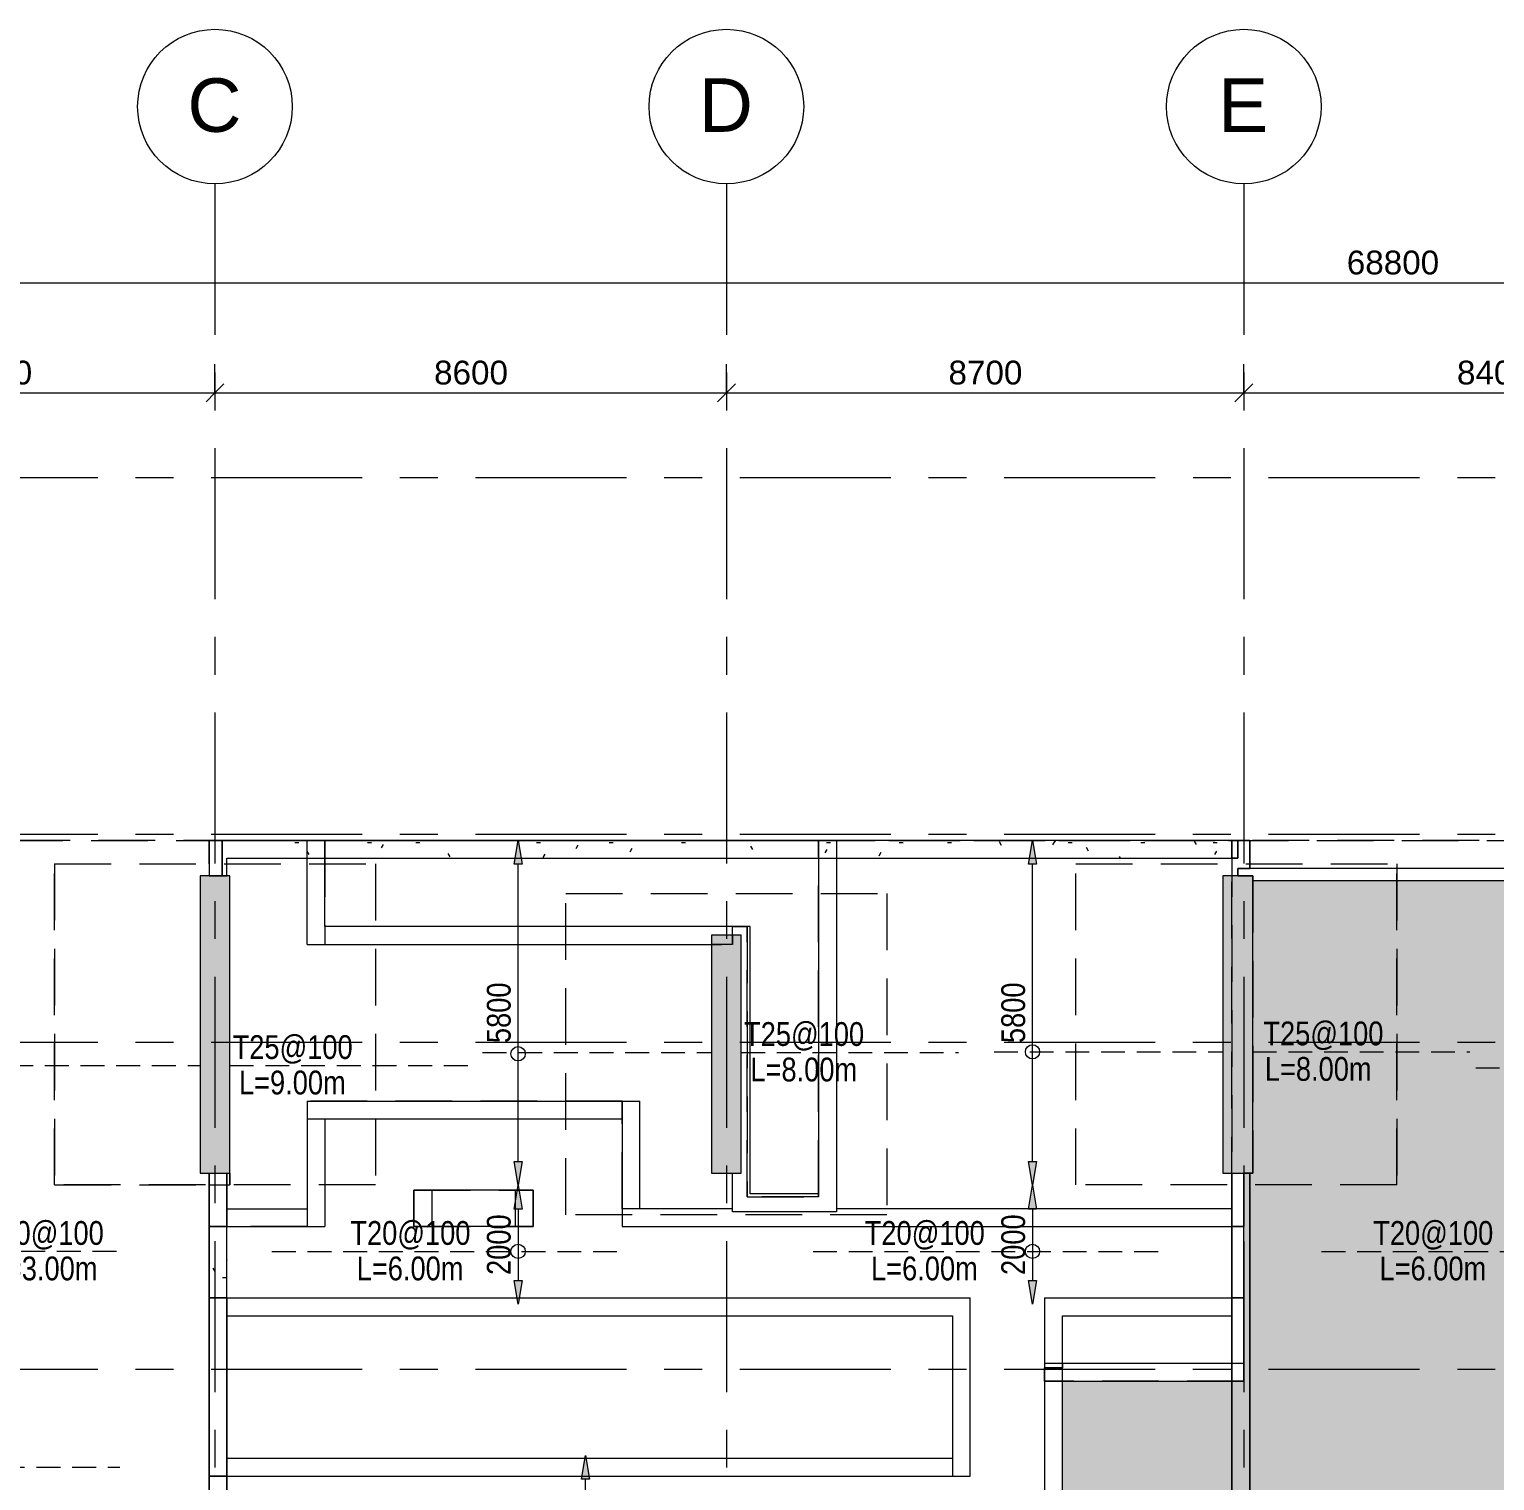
# Model space of a CAD drawing. Header units: millimetres. Extents: x -7055 to 132043, y -26353 to 51881.
# Drawn here: x 28048 to 52688, y 27470 to 51881 of the extents above; entities that cross this region are included whole.
import ezdxf

# ---------------------------------------------------------------- set-up
doc = ezdxf.new("R2010")
doc.units = ezdxf.units.MM
for name, pattern in [('00-SX_HIDDEN', [600, 400, -200]), ('Grid Line', [4445, 2540, -635, 635, -635]), ('Hidden', [1428.75, 952.5, -476.25]), ('IMPORT-HIDDENX2 _6_', [3810000.0, 2540000.0, -1270000.0])]:
    doc.linetypes.add(name, pattern=pattern)
for name, color, linetype, lineweight in [('A-ANNO-DIMS', 211, 'Continuous', 5), ('A-ANNO-DIMS-200', 211, 'Continuous', 5), ('A-FLOR', 192, 'Continuous', 15), ('A-WALL-PATT', 111, 'Continuous', 15), ('I-WALL', 2, 'Continuous', 5), ('S-Anno-REF-Dims', 7, 'Continuous', 5), ('S-Anno-Slab-Reinf-Top-Text', 7, 'Continuous', 5), ('S-Anno-Slab-Reinf_ Top', 7, 'IMPORT-HIDDENX2 _6_', 5), ('S-BEAM', 12, 'Continuous', 15), ('S-FNDN', 32, 'Continuous', 15), ('S-GRID', 1, 'Continuous', 5), ('S-GRID-IDEN', 1, 'Continuous', 5), ('TOP 1-1_dwg', 8, 'Continuous', 5)]:
    doc.layers.add(name, color=color, linetype=linetype, lineweight=lineweight)
doc.styles.add('Arial', font='arial.ttf', dxfattribs={"height": 900})
doc.styles.add('Arial Narrow', font='ARIALN.TTF', dxfattribs={"height": 400})
doc.styles.add('Arial_1', font='arial.ttf', dxfattribs={"height": 400})
doc.dimstyles.new('Diagonal_-_2mm_Round_5mm_-1-200', dxfattribs={"dimscale": 304.8, "dimtxt": 1.338923, "dimasz": 0.984252, "dimexe": 0.328084, "dimexo": 0.0625, "dimgap": 0.065617, "dimtad": 1, "dimdec": 0, "dimlfac": 304.8, "dimrnd": 5, "dimdsep": 46, "dimtxsty": 'Arial_1', "dimblk1": 'OBLIQUE', "dimblk2": 'OBLIQUE', "dimsah": 1, "dimcen": 0.09, "dimazin": 0, "dimtfac": 1, "dimtdec": 4, "dimtix": 1, "dimtmove": 0, "dimatfit": 3, "dimfxl": 0.005167, "dimfxlon": 1, "dimtvp": 1, "dimtolj": 1, "dimtzin": 0, "dimarcsym": 2})
pattern_1 = [(0, (0, 0), (1625.6, 406.4), [67.056, -1152.144, 67.056, -1152.144, -6502.4]), (0, (0, 0), (1625.6, 406.4), [-2438.4, 67.056, -2371.344, 67.056, -1152.144, -2844.8]), (0, (0, 0), (1625.6, 406.4), [-6096, 67.056, -745.744, 67.056, -1964.944]), (120, (609.6, 203.2), (-1164.7527, 1204.611), [67.056, -1152.144, 67.056, -1152.144, -6502.4]), (120, (609.6, 203.2), (-1164.7527, 1204.611), [-2438.4, 67.056, -2371.344, 67.056, -1152.144, -2844.8]), (120, (609.6, 203.2), (-1164.7527, 1204.611), [-6096, 67.056, -745.744, 67.056, -1964.944]), (240, (812.8, 1016), (-460.8473, -1611.011), [67.056, -1152.144, 67.056, -1152.144, -6502.4]), (240, (812.8, 1016), (-460.8473, -1611.011), [-2438.4, 67.056, -2371.344, 67.056, -1152.144, -2844.8]), (240, (812.8, 1016), (-460.8473, -1611.011), [-6096, 67.056, -745.744, 67.056, -1964.944])]
pattern_2 = [(50, (0, 0), (728.7365, -63.756), [76.2, -838.2]), (355, (0, 0), (-140.9716, 764.2276), [60.96, -670.56]), (100.451, (60.7, -5.3), (587.77, 700.467), [64.76, -712.36]), (46.184, (0, 203.2), (1084.316, -168.171), [114.3, -1257.3]), (96.636, (90.4, 189.2), (949.61, 989.71), [97.14, -1068.54]), (351.184, (0, 203.2), (949.62, 989.701), [91.44, -1005.84]), (21, (101.6, 152.4), (606.458, -409.0606), [76.2, -838.2]), (326, (101.6, 152.4), (247.208, 736.753), [60.96, -670.56]), (71.451, (152.14, 118.3), (853.668, 327.6855), [64.76, -712.36]), (37.5, (0, 0), (12.3547, 338.2201), [33.528, -628.904, 33.528, -647.192, -673.1]), (37.5, (0, 0), (12.3547, 338.2201), [-1343.152, 33.528, -639.572]), (7.5, (0, 0), (267.2789, 400.7221), [33.528, -354.584, 33.528, -613.664, -256.54]), (7.5, (0, 0), (267.2789, 400.7221), [-1035.304, 33.528, -223.012]), (327.5, (-226.57, 0), (542.3633, -22.9153), [33.528, -220.472, 33.528, -758.952, -1051.56]), (327.5, (-226.57, 0), (542.3633, -22.9153), [-1046.48, 33.528, -1018.032]), (317.5, (-328.17, 0), (592.517, 101.707), [33.528, -296.672, 33.528, -492.76, -746.76]), (317.5, (-328.17, 0), (592.517, 101.707), [-856.488, 33.528, -713.232])]

# ---------------------------------------------------------------- blocks, each defined once
blk = doc.blocks.new('TOP 1-1_dwg-7774274-GROUND FLOOR TOP X-DIR REINFORECMENT')
at = {"layer": 'S-Anno-REF-Dims'}
for points in [[(348953, 490246), (348820, 490246), (348887, 490646), (348937, 490346)], [(357603, 490246), (357470, 490246), (357537, 490646), (357587, 490346)], [(348887, 484846), (348820, 485246), (348953, 485246)], [(357537, 484846), (357470, 485246), (357603, 485246)], [(348820, 484446), (348887, 484846), (348953, 484446)], [(357470, 484446), (357537, 484846), (357603, 484446)], [(348887, 482846), (348820, 483246), (348953, 483246)], [(357537, 482846), (357470, 483246), (357603, 483246)], [(349955, 479900), (350022, 480300), (350088, 479900)]]:
    blk.add_hatch(color=256, dxfattribs=at).paths.add_polyline_path(points)
for p, q in [((348820, 490246), (348887, 490646)), ((348887, 490646), (348937, 490346)), ((357470, 490246), (357537, 490646)), ((357537, 490646), (357587, 490346)), ((348937, 490346), (348953, 490246)), ((357587, 490346), (357603, 490246)), ((348953, 490246), (348820, 490246)), ((357603, 490246), (357470, 490246)), ((348887, 484846), (348820, 485246)), ((348820, 485246), (348953, 485246)), ((348953, 485246), (348887, 484846)), ((357537, 484846), (357470, 485246)), ((357470, 485246), (357603, 485246)), ((357603, 485246), (357537, 484846)), ((348820, 484446), (348887, 484846)), ((348887, 484846), (348953, 484446)), ((357470, 484446), (357537, 484846)), ((357537, 484846), (357603, 484446)), ((348953, 484446), (348820, 484446)), ((357603, 484446), (357470, 484446)), ((348887, 482846), (348820, 483246)), ((348820, 483246), (348953, 483246)), ((348953, 483246), (348887, 482846)), ((357537, 482846), (357470, 483246)), ((357470, 483246), (357603, 483246)), ((357603, 483246), (357537, 482846)), ((349955, 479900), (350022, 480300)), ((350022, 480300), (350088, 479900)), ((350088, 479900), (349955, 479900))]:
    blk.add_line(p, q, dxfattribs=at)
at = {"layer": 'S-Anno-REF-Dims', "color": 250, "lineweight": 13}
for p, q in [((348887, 485246), (348887, 490246)), ((357537, 485246), (357537, 490246)), ((348887, 484446), (348887, 483246)), ((357537, 484446), (357537, 483246)), ((350022, 478700), (350022, 479900))]:
    blk.add_line(p, q, dxfattribs=at)
at = {"layer": 'S-Anno-REF-Dims'}
for centre in [(348887, 487057), (357537, 487089), (348887, 483733), (357537, 483733)]:
    blk.add_circle(centre, 120, dxfattribs=at)
at = {"layer": 'S-Anno-Slab-Reinf_ Top', "linetype": '00-SX_HIDDEN'}
for p, q in [((348290, 487081), (352140, 487081)), ((352640, 487081), (356290, 487081)), ((356890, 487089), (360740, 487089)), ((361240, 487089), (364890, 487089)), ((339131, 486860), (343540, 486860)), ((344040, 486860), (348131, 486860)), ((364990, 486821), (369340, 486821)), ((342132, 483733), (339132, 483733)), ((344747, 483733), (350747, 483733)), ((353847, 483733), (359847, 483733)), ((362397, 483733), (368397, 483733)), ((334190, 480106), (342190, 480106))]:
    blk.add_line(p, q, dxfattribs=at)
at = {"layer": 'S-Anno-REF-Dims', "char_height": 400, "width": 1218.22, "attachment_point": 2, "rotation": 90, "line_spacing_factor": 0.974696, "style": 'Arial Narrow'}
for s, insert in [('5800', (348362, 487746)), ('5800', (357012, 487746)), ('2000', (348362, 483846)), ('2000', (357012, 483846))]:
    blk.add_mtext(s, dxfattribs=dict(at, insert=insert))
at = {"layer": 'S-Anno-Slab-Reinf-Top-Text', "char_height": 400, "attachment_point": 2, "line_spacing_factor": 0.974696, "style": 'Arial Narrow'}
for s, insert, width in [('T25@100', (345096, 487369), 2421.7), ('T25@100', (353696, 487589), 2421.7), ('T25@100', (362428, 487599), 2421.7), ('L=8.00m', (353691, 486992), 2156.44), ('L=8.00m', (362341, 487002), 2156.44), ('L=9.00m', (345091, 486773), 2156.44), ('T20@100', (340911, 484243), 2421.7), ('T20@100', (347076, 484243), 2421.7), ('T20@100', (355725, 484243), 2421.7), ('T20@100', (364275, 484243), 2421.7), ('L=3.00m', (340917, 483646), 2156.44), ('L=6.00m', (347071, 483646), 2156.44), ('L=6.00m', (355719, 483646), 2156.44), ('L=6.00m', (364269, 483646), 2156.44)]:
    blk.add_mtext(s, dxfattribs=dict(at, insert=insert, width=width))
blk = doc.blocks.new('Grid - M_Grid Head - Circle-4284405-GROUND FLOOR TOP X-DIR REINFORECMENT')
at = {"layer": 'S-GRID-IDEN'}
blk.add_circle((0, 0), 6.5, dxfattribs=at)
blk = doc.blocks.new('DIMBLOCK2-GROUND FLOOR TOP X-DIR REINFORECMENT')
at = {"layer": 'A-ANNO-DIMS-200'}
for p, q in [((23770, 45768), (23770, 46248)), ((31170, 45768), (31170, 46248)), ((23770, 45768), (31170, 45768)), ((23770, 45768), (23770, 45668)), ((31170, 45768), (31170, 45668))]:
    blk.add_line(p, q, dxfattribs=at)
at = {"layer": 'A-ANNO-DIMS-200', "lineweight": 15}
for p, q in [((23770, 45768), (23920, 45918)), ((31170, 45768), (31320, 45918)), ((23770, 45768), (23620, 45618)), ((31170, 45768), (31020, 45618))]:
    blk.add_line(p, q, dxfattribs=at)
at = {"layer": 'A-ANNO-DIMS-200', "color": 0, "insert": (26854, 46308), "char_height": 400, "width": 1476.71, "attachment_point": 1, "line_spacing_factor": 0.941778, "style": 'Arial_1'}
blk.add_mtext('7400', dxfattribs=at)
blk = doc.blocks.new('_Oblique')
at = {"color": 0, "linetype": 'ByBlock', "lineweight": -2}
blk.add_line((-0.5, -0.5), (0.5, 0.5), dxfattribs=at)
blk = doc.blocks.new('DIMBLOCK3-GROUND FLOOR TOP X-DIR REINFORECMENT')
at = {"layer": 'A-ANNO-DIMS-200'}
for p, q in [((31170, 45768), (31170, 46248)), ((39770, 45768), (39770, 46248)), ((31170, 45768), (39770, 45768)), ((31170, 45768), (31170, 45668)), ((39770, 45768), (39770, 45668))]:
    blk.add_line(p, q, dxfattribs=at)
at = {"layer": 'A-ANNO-DIMS-200', "lineweight": 15}
for p, q in [((31170, 45768), (31320, 45918)), ((39770, 45768), (39920, 45918)), ((31170, 45768), (31020, 45618)), ((39770, 45768), (39620, 45618))]:
    blk.add_line(p, q, dxfattribs=at)
at = {"layer": 'A-ANNO-DIMS-200', "color": 0, "insert": (34854, 46308), "char_height": 400, "width": 1476.71, "attachment_point": 1, "line_spacing_factor": 0.941778, "style": 'Arial_1'}
blk.add_mtext('8600', dxfattribs=at)
blk = doc.blocks.new('DIMBLOCK4-GROUND FLOOR TOP X-DIR REINFORECMENT')
at = {"layer": 'A-ANNO-DIMS-200'}
for p, q in [((39770, 45768), (39770, 46248)), ((48470, 45768), (48470, 46248)), ((39770, 45768), (48470, 45768)), ((39770, 45768), (39770, 45668)), ((48470, 45768), (48470, 45668))]:
    blk.add_line(p, q, dxfattribs=at)
at = {"layer": 'A-ANNO-DIMS-200', "lineweight": 15}
for p, q in [((39770, 45768), (39920, 45918)), ((48470, 45768), (48620, 45918)), ((39770, 45768), (39620, 45618)), ((48470, 45768), (48320, 45618))]:
    blk.add_line(p, q, dxfattribs=at)
at = {"layer": 'A-ANNO-DIMS-200', "color": 0, "insert": (43504, 46308), "char_height": 400, "width": 1476.71, "attachment_point": 1, "line_spacing_factor": 0.941778, "style": 'Arial_1'}
blk.add_mtext('8700', dxfattribs=at)
blk = doc.blocks.new('DIMBLOCK5-GROUND FLOOR TOP X-DIR REINFORECMENT')
at = {"layer": 'A-ANNO-DIMS-200'}
for p, q in [((48470, 45768), (48470, 46248)), ((56870, 45768), (56870, 46248)), ((48470, 45768), (56870, 45768)), ((48470, 45768), (48470, 45668)), ((56870, 45768), (56870, 45668))]:
    blk.add_line(p, q, dxfattribs=at)
at = {"layer": 'A-ANNO-DIMS-200', "lineweight": 15}
for p, q in [((48470, 45768), (48620, 45918)), ((56870, 45768), (57020, 45918)), ((48470, 45768), (48320, 45618)), ((56870, 45768), (56720, 45618))]:
    blk.add_line(p, q, dxfattribs=at)
at = {"layer": 'A-ANNO-DIMS-200', "color": 0, "insert": (52054, 46308), "char_height": 400, "width": 1476.71, "attachment_point": 1, "line_spacing_factor": 0.941778, "style": 'Arial_1'}
blk.add_mtext('8400', dxfattribs=at)
blk = doc.blocks.new('DIMBLOCK9-GROUND FLOOR TOP X-DIR REINFORECMENT')
at = {"layer": 'A-ANNO-DIMS-200'}
for p, q in [((16570, 47619), (16570, 48099)), ((85370, 47619), (85370, 48099)), ((16570, 47619), (85370, 47619)), ((16570, 47619), (16570, 47519)), ((85370, 47619), (85370, 47519))]:
    blk.add_line(p, q, dxfattribs=at)
at = {"layer": 'A-ANNO-DIMS-200', "lineweight": 15}
for p, q in [((16570, 47619), (16420, 47469)), ((16570, 47619), (16720, 47769)), ((85370, 47619), (85220, 47469)), ((85370, 47619), (85520, 47769))]:
    blk.add_line(p, q, dxfattribs=at)
at = {"layer": 'A-ANNO-DIMS-200', "color": 0, "insert": (50201, 48159), "char_height": 400, "width": 1845.88, "attachment_point": 1, "line_spacing_factor": 0.941778, "style": 'Arial_1'}
blk.add_mtext('68800', dxfattribs=at)

msp = doc.modelspace()

# ---------------------------------------------------------------- hatches: boundary and pattern name
at = {"layer": 'A-FLOR'}
h = msp.add_hatch(dxfattribs=at)
h.set_pattern_fill('FP_2', color=10, style=0, pattern_type=2)
h.set_pattern_definition(pattern_2)
h.paths.add_polyline_path([(53919.756, 17044.1661), (53919.756, 18044.3279), (54219.756, 18044.3279), (54219.756, 19144.3279), (53919.756, 19144.3279), (53919.756, 20544.3279), (54219.756, 20544.3279), (54219.756, 21644.3279), (53919.756, 21644.3279), (53919.756, 22844.3012), (56719.756, 22844.3012), (56719.756, 24244.3012), (57119.756, 24244.3012), (57119.756, 20344.1661), (59619.756, 20344.1661), (59619.756, 22344.3279), (59919.756, 22344.3279), (59919.756, 17194.1661), (62819.756, 17194.1661), (62819.756, 24244.3012), (61419.756, 24244.3012), (61419.756, 23744.3012), (58319.756, 23744.3012), (58319.756, 24244.3012), (61119.756, 24244.3012), (61121.6428, 27333.6405), (61169.4129, 27638.8344), (61228.0125, 27942.1351), (61297.3674, 28243.1587), (61377.3896, 28541.5236), (61467.9779, 28836.8522), (61569.0175, 29128.7703), (61680.3804, 29416.9082), (61801.9257, 29700.901), (61933.4992, 29980.3889), (62074.9344, 30255.018), (62226.0522, 30524.4405), (62386.6612, 30788.3152), (62556.5578, 31046.3077), (62735.527, 31298.0914), (62923.3421, 31543.3474), (63119.756, 31781.7542), (63119.756, 35144.1661), (65319.756, 35144.1661), (65319.756, 37644.1661), (65619.756, 37644.1661), (65619.756, 38040.1837), (63519.756, 38040.1837), (63519.756, 35214.1661), (61919.756, 35214.1661), (61919.756, 34690.1837), (57219.756, 34690.1837), (57219.756, 32644.1661), (56719.756, 32644.1661), (56719.756, 37565.6309), (48619.756, 37565.6309), (48619.756, 32644.1661), (48469.756, 32644.1661), (48469.756, 29144.1661), (45419.756, 29144.1661), (45419.756, 26044.1661), (38395.8759, 26044.1661), (38395.8759, 24344.1661), (40969.7791, 24344.1661), (40969.7791, 24244.1661), (41369.7791, 24244.1661), (41369.7791, 17194.3012), (44269.756, 17194.3012), (44269.756, 23744.1661), (42569.756, 23744.1661), (42569.756, 24244.1661), (44569.756, 24244.1661), (44569.756, 17044.1661), (48219.756, 17044.1661), (48219.756, 23744.1661), (46019.756, 23744.1661), (46019.756, 24244.1661), (48619.756, 24244.1661), (48619.756, 22844.3012), (51419.756, 22844.3012), (51419.756, 21644.3279), (51119.756, 21644.3279), (51119.756, 20544.3279), (51419.756, 20544.3279), (51419.756, 19144.3279), (51119.756, 19144.3279), (51119.756, 18044.3279), (51419.756, 18044.3279), (51419.756, 17044.1661)])
h.paths.add_polyline_path([(56868.9896, 37644.1661), (57219.756, 37644.1661), (57219.756, 37765.6309), (56868.9896, 37765.6309)])
h = msp.add_hatch(dxfattribs=at)
h.set_pattern_fill('FP_2', color=10, style=0, pattern_type=2)
h.set_pattern_definition(pattern_2)
h.paths.add_polyline_path([(53919.756, 17044.1661), (53919.756, 18044.3279), (54219.756, 18044.3279), (54219.756, 19144.3279), (53919.756, 19144.3279), (53919.756, 20544.3279), (54219.756, 20544.3279), (54219.756, 21644.3279), (53919.756, 21644.3279), (53919.756, 22844.3012), (56719.756, 22844.3012), (56719.756, 24244.3012), (57119.756, 24244.3012), (57119.756, 20344.1661), (59619.756, 20344.1661), (59619.756, 22344.3279), (59919.756, 22344.3279), (59919.756, 17194.1661), (62819.756, 17194.1661), (62819.756, 24244.3012), (61419.756, 24244.3012), (61419.756, 23744.3012), (58319.756, 23744.3012), (58319.756, 24244.3012), (61119.756, 24244.3012), (61121.6428, 27333.6405), (61169.4129, 27638.8344), (61228.0125, 27942.1351), (61297.3674, 28243.1587), (61377.3896, 28541.5236), (61467.9779, 28836.8522), (61569.0175, 29128.7703), (61680.3804, 29416.9082), (61801.9257, 29700.901), (61933.4992, 29980.3889), (62074.9344, 30255.018), (62226.0522, 30524.4405), (62386.6612, 30788.3152), (62556.5578, 31046.3077), (62735.527, 31298.0914), (62923.3421, 31543.3474), (63119.756, 31781.7542), (63119.756, 35144.1661), (65319.756, 35144.1661), (65319.756, 37644.1661), (65619.756, 37644.1661), (65619.756, 38040.1837), (63519.756, 38040.1837), (63519.756, 35214.1661), (61919.756, 35214.1661), (61919.756, 34690.1837), (57219.756, 34690.1837), (57219.756, 32644.1661), (56719.756, 32644.1661), (56719.756, 37565.6309), (48619.756, 37565.6309), (48619.756, 32644.1661), (48469.756, 32644.1661), (48469.756, 29144.1661), (45419.756, 29144.1661), (45419.756, 26044.1661), (38395.8759, 26044.1661), (38395.8759, 24344.1661), (40969.7791, 24344.1661), (40969.7791, 24244.1661), (41369.7791, 24244.1661), (41369.7791, 17194.3012), (44269.756, 17194.3012), (44269.756, 23744.1661), (42569.756, 23744.1661), (42569.756, 24244.1661), (44569.756, 24244.1661), (44569.756, 17044.1661), (48219.756, 17044.1661), (48219.756, 23744.1661), (46019.756, 23744.1661), (46019.756, 24244.1661), (48619.756, 24244.1661), (48619.756, 22844.3012), (51419.756, 22844.3012), (51419.756, 21644.3279), (51119.756, 21644.3279), (51119.756, 20544.3279), (51419.756, 20544.3279), (51419.756, 19144.3279), (51119.756, 19144.3279), (51119.756, 18044.3279), (51419.756, 18044.3279), (51419.756, 17044.1661)])
h.paths.add_polyline_path([(56868.9896, 37644.1661), (57219.756, 37644.1661), (57219.756, 37765.6309), (56868.9896, 37765.6309)])
at = {"layer": 'A-WALL-PATT', "lineweight": 5}
for points in [[(31419.7791, 32644.1661), (31419.7791, 37644.1661), (30919.7791, 37644.1661), (30919.7791, 32644.1661)], [(48619.756, 32644.1661), (48619.756, 37644.1661), (48119.756, 37644.1661), (48119.756, 32644.1661)], [(40019.7791, 32644.1668), (40019.7791, 36644.1668), (39519.7791, 36644.1668), (39519.7791, 32644.1668)]]:
    msp.add_hatch(color=256, dxfattribs=at).paths.add_polyline_path(points)
at = {"layer": 'S-BEAM', "lineweight": 5}
h = msp.add_hatch(dxfattribs=at)
h.set_pattern_fill('FP_1', color=256, style=0, pattern_type=2)
h.set_pattern_definition(pattern_1)
h.paths.add_polyline_path([(31069.756, 37940.1837), (48269.756, 37940.1837), (48269.756, 38240.1837), (31069.756, 38240.1837)])
h = msp.add_hatch(dxfattribs=at)
h.set_pattern_fill('FP_1', color=256, style=0, pattern_type=2)
h.set_pattern_definition(pattern_1)
h.paths.add_polyline_path([(31069.756, 30544.1661), (31369.756, 30544.1661), (31369.756, 31744.1661), (31069.756, 31744.1661)])
h = msp.add_hatch(dxfattribs=at)
h.set_pattern_fill('FP_1', color=256, style=0, pattern_type=2)
h.set_pattern_definition(pattern_1)
h.paths.add_polyline_path([(31069.756, 26244.1661), (31369.756, 26244.1661), (31369.756, 27544.1661), (31069.756, 27544.1661)])

# ---------------------------------------------------------------- linework, layer by layer
at = {"layer": 'A-FLOR'}
for p, q in [((48619.756, 32644.1661), (48619.756, 37565.6309)), ((48619.756, 37565.6309), (56719.756, 37565.6309)), ((48469.756, 29144.1661), (48469.756, 32644.1661)), ((48469.756, 32644.1661), (48619.756, 32644.1661)), ((45419.756, 26044.1661), (45419.756, 29144.1661)), ((45419.756, 29144.1661), (48469.756, 29144.1661))]:
    msp.add_line(p, q, dxfattribs=at)
at = {"layer": 'I-WALL'}
for p, q in [((32719.756, 36490.1837), (32719.756, 38240.1837)), ((32719.756, 38240.1837), (33019.756, 38240.1837)), ((33019.756, 36790.1837), (33019.756, 38240.1837)), ((41319.7791, 38240.1837), (41319.7791, 32294.1661)), ((41619.7791, 38240.1837), (41319.7791, 38240.1837)), ((41619.7791, 38240.1837), (41619.7791, 31994.1661)), ((56868.9896, 37765.6309), (48369.756, 37765.6309)), ((48369.756, 37644.1661), (48369.756, 37765.6309)), ((48619.756, 37644.1661), (48619.756, 37644.1661)), ((40169.7791, 36790.1837), (33019.756, 36790.1837)), ((40169.7791, 32294.1661), (40169.7791, 36790.1837)), ((32719.756, 36490.1837), (39519.7791, 36490.1837)), ((32719.756, 33855.1252), (32719.756, 32044.1661)), ((32719.756, 33855.1252), (38315.4688, 33855.1252)), ((38015.4688, 33855.1252), (38015.4688, 31744.1661)), ((38315.4688, 32044.1661), (38315.4688, 33855.1252)), ((32719.756, 33555.1252), (38015.4688, 33555.1252)), ((33019.756, 33555.1252), (33019.756, 31744.1661)), ((39869.7791, 31994.1661), (39869.7791, 32644.1668)), ((48269.756, 32644.1661), (48269.756, 29444.1661)), ((34515.4688, 31744.1661), (34515.4688, 32354.1661)), ((36519.756, 32354.1661), (34515.4688, 32354.1661)), ((34815.4688, 32354.1661), (34815.4688, 31744.1661)), ((36219.756, 32354.1661), (36219.756, 31744.1661)), ((36519.756, 32354.1661), (36519.756, 31744.1661)), ((41319.7791, 32294.1661), (40169.7791, 32294.1661)), ((31369.756, 32044.1661), (32719.756, 32044.1661)), ((31369.756, 31744.1661), (31369.756, 32044.1661)), ((39869.7791, 32044.1661), (38015.4688, 32044.1661)), ((48269.756, 32044.1661), (41619.7791, 32044.1661)), ((41619.7791, 31994.1661), (39869.7791, 31994.1661)), ((31369.756, 31744.1661), (33019.756, 31744.1661)), ((36519.756, 31744.1661), (34515.4688, 31744.1661)), ((38015.4688, 31744.1661), (48269.756, 31744.1661)), ((31369.756, 30544.1661), (43869.756, 30544.1661)), ((31369.756, 30244.1661), (31369.756, 30544.1661)), ((43869.756, 27544.1661), (43869.756, 30544.1661)), ((45119.756, 30544.1661), (48269.756, 30544.1661)), ((45119.756, 30544.1661), (45119.756, 26044.1661)), ((31369.756, 30244.1661), (43569.756, 30244.1661)), ((43569.756, 30244.1661), (43569.756, 27544.1661)), ((45419.756, 29144.1661), (45419.756, 30244.1661)), ((45419.756, 30244.1661), (48269.756, 30244.1661)), ((48469.756, 29444.1661), (45119.756, 29444.1661)), ((43569.756, 27844.1661), (31369.756, 27844.1661)), ((31369.756, 27544.1661), (31369.756, 27844.1661)), ((31369.756, 27544.1661), (43869.756, 27544.1661))]:
    msp.add_line(p, q, dxfattribs=at)
at = {"layer": 'I-WALL', "lineweight": 15}
for p, q in [((31419.7791, 37644.1661), (30919.7791, 37644.1661)), ((30919.7791, 37644.1661), (30919.7791, 32644.1661)), ((31419.7791, 32644.1661), (31419.7791, 37644.1661)), ((48619.756, 37644.1661), (48119.756, 37644.1661)), ((48119.756, 37644.1661), (48119.756, 32644.1661)), ((48619.756, 37565.6309), (48619.756, 37644.1661)), ((40019.7791, 36644.1668), (39519.7791, 36644.1668)), ((39519.7791, 36644.1668), (39519.7791, 32644.1668)), ((40019.7791, 32644.1668), (40019.7791, 36644.1668)), ((30919.7791, 32644.1661), (31419.7791, 32644.1661)), ((39519.7791, 32644.1668), (40019.7791, 32644.1668)), ((48119.756, 32644.1661), (48469.756, 32644.1661))]:
    msp.add_line(p, q, dxfattribs=at)
at = {"layer": 'S-BEAM'}
for p, q in [((31069.756, 38240.1837), (31069.756, 37940.1837)), ((48369.756, 38240.1837), (31069.756, 38240.1837)), ((48269.756, 38240.1837), (31069.756, 38240.1837)), ((31069.756, 37940.1837), (31069.756, 38240.1837)), ((48269.756, 37940.1837), (48269.756, 38240.1837)), ((48269.756, 38240.1837), (48369.756, 38240.1837)), ((48269.756, 38240.1837), (48269.756, 37940.1837)), ((48369.756, 37940.1837), (48369.756, 38240.1837)), ((48369.756, 38240.1837), (48369.756, 37940.1837)), ((31069.756, 37940.1837), (31069.756, 37644.1661)), ((31069.756, 37940.1837), (31069.756, 37644.1661)), ((31369.756, 37940.1837), (48269.756, 37940.1837)), ((31369.756, 37940.1837), (48369.756, 37940.1837)), ((31369.756, 37644.1661), (31369.756, 37940.1837)), ((31369.756, 37644.1661), (31369.756, 37940.1837)), ((48369.756, 37940.1837), (48269.756, 37940.1837)), ((31369.756, 37644.1661), (31069.756, 37644.1661)), ((31069.756, 37644.1661), (31369.756, 37644.1661)), ((31069.756, 32644.1661), (31069.756, 24544.3012)), ((31069.756, 32444.1661), (31069.756, 32644.1661)), ((31369.756, 24544.3012), (31369.756, 32644.1661)), ((31369.756, 32644.1661), (31369.756, 32444.1661)), ((48269.756, 32644.1661), (48569.756, 32644.1661)), ((48269.756, 29444.1661), (48269.756, 32644.1661)), ((48269.756, 32644.1661), (48269.756, 32444.1661)), ((48569.756, 32644.1661), (48569.756, 32444.1661)), ((48569.756, 32444.1661), (48569.756, 32644.1661)), ((31069.756, 31744.1661), (31069.756, 32444.1661)), ((31069.756, 32444.1661), (31369.756, 32444.1661)), ((31069.756, 32444.1661), (31369.756, 32444.1661)), ((31369.756, 32444.1661), (31369.756, 31744.1661)), ((48269.756, 32444.1661), (48269.756, 25894.1661)), ((48569.756, 32444.1661), (48569.756, 25894.1661)), ((48569.756, 25894.1661), (48569.756, 32444.1661)), ((31069.756, 31744.1661), (31069.756, 30544.1661)), ((31369.756, 31744.1661), (31069.756, 31744.1661)), ((31369.756, 31744.1661), (31069.756, 31744.1661)), ((31369.756, 30544.1661), (31369.756, 31744.1661)), ((31069.756, 30544.1661), (31369.756, 30544.1661)), ((31069.756, 27544.1661), (31069.756, 30544.1661)), ((31069.756, 30544.1661), (31369.756, 30544.1661)), ((31369.756, 30544.1661), (31369.756, 30244.1661)), ((31369.756, 30244.1661), (31369.756, 27844.1661)), ((48269.756, 25894.1661), (48269.756, 29444.1661)), ((31369.756, 27844.1661), (31369.756, 27544.1661)), ((31069.756, 26244.1661), (31069.756, 27544.1661)), ((31069.756, 27544.1661), (31369.756, 27544.1661)), ((31369.756, 27544.1661), (31069.756, 27544.1661)), ((31369.756, 27544.1661), (31369.756, 26244.1661))]:
    msp.add_line(p, q, dxfattribs=at)
at = {"layer": 'S-FNDN', "linetype": 'Hidden'}
for p, q in [((17657.2573, 38240.1837), (41319.7791, 38240.1837)), ((33019.756, 38240.1837), (17657.2573, 38240.1837)), ((31069.756, 37844.1661), (31069.756, 38240.1837)), ((31069.756, 38240.1837), (48569.756, 38240.1837)), ((31069.756, 38240.1837), (31069.756, 37844.1661)), ((33019.756, 38240.1837), (31069.756, 38240.1837)), ((31289.756, 38240.1837), (31289.756, 37644.1661)), ((31289.756, 37644.1661), (31289.756, 38240.1837)), ((33019.756, 38240.1837), (33019.756, 36490.1837)), ((33019.756, 36790.1837), (33019.756, 38240.1837)), ((41319.7791, 32244.1661), (41319.7791, 38240.1837)), ((41319.7791, 38240.1837), (48569.756, 38240.1837)), ((48569.756, 38240.1837), (41319.7791, 38240.1837)), ((41319.7791, 38240.1837), (41319.7791, 32244.1661)), ((48369.756, 38240.1837), (41619.7791, 38240.1837)), ((48269.756, 38240.1837), (89574.8972, 38240.1837)), ((48269.756, 29444.1661), (48269.756, 38240.1837)), ((48269.756, 38240.1837), (48269.756, 29444.1661)), ((48569.756, 38240.1837), (48269.756, 38240.1837)), ((89574.8972, 38240.1837), (48369.756, 38240.1837)), ((48569.756, 38240.1837), (48569.756, 37844.1661)), ((48569.756, 37844.1661), (48569.756, 38240.1837)), ((48569.756, 38240.1837), (48569.756, 37765.6309)), ((48569.756, 37765.6309), (48569.756, 38240.1837)), ((28469.756, 37844.1661), (33869.756, 37844.1661)), ((28469.756, 32444.1661), (28469.756, 37844.1661)), ((28469.756, 37844.1661), (28469.756, 32444.1661)), ((28469.756, 37844.1661), (33869.756, 37844.1661)), ((33869.756, 37844.1661), (33869.756, 32444.1661)), ((33869.756, 37844.1661), (33869.756, 32444.1661)), ((45644.756, 32444.1661), (45644.756, 37844.1661)), ((45644.756, 37844.1661), (51044.756, 37844.1661)), ((45644.756, 32444.1661), (45644.756, 37844.1661)), ((45644.756, 37844.1661), (51044.756, 37844.1661)), ((48569.756, 37765.6309), (48369.756, 37765.6309)), ((48369.756, 37765.6309), (48369.756, 37644.1661)), ((48369.756, 37644.1661), (48369.756, 37765.6309)), ((48369.756, 37765.6309), (48569.756, 37765.6309)), ((51044.756, 37844.1661), (51044.756, 32444.1661)), ((51044.756, 32444.1661), (51044.756, 37844.1661)), ((31419.7791, 37644.1661), (31289.756, 37644.1661)), ((31419.7791, 32444.1661), (31419.7791, 37644.1661)), ((48369.756, 37644.1661), (48619.756, 37644.1661)), ((48619.756, 37644.1661), (48369.756, 37644.1661)), ((48619.756, 37644.1661), (48619.756, 32644.1661)), ((48619.756, 32644.1661), (48619.756, 37644.1661)), ((37069.756, 31944.1661), (37069.756, 37344.1661)), ((37069.756, 37344.1661), (42469.756, 37344.1661)), ((37069.756, 31944.1661), (37069.756, 37344.1661)), ((37069.756, 37344.1661), (42469.756, 37344.1661)), ((42469.756, 37344.1661), (42469.756, 31944.1661)), ((42469.756, 37344.1661), (42469.756, 31944.1661)), ((39869.7791, 36490.1837), (39869.7791, 36790.1837)), ((39869.7791, 36790.1837), (40119.7791, 36790.1837)), ((40119.7791, 36790.1837), (39869.7791, 36790.1837)), ((40119.7791, 36790.1837), (40119.7791, 32244.1661)), ((40119.7791, 32244.1661), (40119.7791, 36790.1837)), ((33019.756, 36490.1837), (39869.7791, 36490.1837)), ((39869.7791, 36490.1837), (39519.7791, 36490.1837)), ((39869.7791, 36644.1668), (39869.7791, 36490.1837)), ((38015.4688, 33855.1252), (32719.756, 33855.1252)), ((32719.756, 33855.1252), (32719.756, 31744.1661)), ((38015.4688, 32044.1661), (38015.4688, 33855.1252)), ((38015.4688, 33555.1252), (38015.4688, 31744.1661)), ((31419.7791, 32644.1661), (31419.7791, 32444.1661)), ((48619.756, 32644.1661), (48469.756, 32644.1661)), ((48469.756, 32644.1661), (48469.756, 31744.1661)), ((48469.756, 31744.1661), (48469.756, 32644.1661)), ((48469.756, 32644.1661), (48619.756, 32644.1661)), ((33869.756, 32444.1661), (28469.756, 32444.1661)), ((28469.756, 32444.1661), (31419.7791, 32444.1661)), ((31069.756, 32444.1661), (31069.756, 23944.1661)), ((31069.756, 23944.1661), (31069.756, 32444.1661)), ((31069.756, 32444.1661), (31069.756, 24544.3012)), ((33869.756, 32444.1661), (31069.756, 32444.1661)), ((31069.756, 32444.1661), (31419.7791, 32444.1661)), ((31069.756, 24544.3012), (31069.756, 32444.1661)), ((34515.4688, 31744.1661), (34515.4688, 32355.1252)), ((34515.4688, 32355.1252), (36519.756, 32355.1252)), ((36519.756, 32355.1252), (34515.4688, 32355.1252)), ((34515.4688, 32355.1252), (34515.4688, 31744.1661)), ((36519.756, 32355.1252), (36519.756, 31744.1661)), ((36519.756, 31744.1661), (36519.756, 32355.1252)), ((51044.756, 32444.1661), (45644.756, 32444.1661)), ((51044.756, 32444.1661), (45644.756, 32444.1661)), ((48569.756, 32444.1661), (48569.756, 25894.1661)), ((48569.756, 25894.1661), (48569.756, 32444.1661)), ((40119.7791, 32244.1661), (41319.7791, 32244.1661)), ((41319.7791, 32244.1661), (40119.7791, 32244.1661)), ((42469.756, 31944.1661), (37069.756, 31944.1661)), ((42469.756, 31944.1661), (37069.756, 31944.1661)), ((32719.756, 31744.1661), (31069.756, 31744.1661)), ((31069.756, 31744.1661), (32719.756, 31744.1661)), ((34815.4688, 31744.1661), (34515.4688, 31744.1661)), ((34515.4688, 31744.1661), (36519.756, 31744.1661)), ((36519.756, 31744.1661), (36219.756, 31744.1661)), ((38015.4688, 31744.1661), (48469.756, 31744.1661)), ((48469.756, 31744.1661), (48269.756, 31744.1661)), ((31069.756, 30544.1661), (31369.756, 30544.1661)), ((31369.756, 30544.1661), (31069.756, 30544.1661)), ((31369.756, 30544.1661), (31369.756, 30244.1661)), ((48269.756, 30244.1661), (48269.756, 30544.1661)), ((48269.756, 30544.1661), (48469.756, 30544.1661)), ((48469.756, 30544.1661), (48269.756, 30544.1661)), ((48469.756, 30544.1661), (48469.756, 29144.1661)), ((48469.756, 29144.1661), (48469.756, 30544.1661)), ((31369.756, 30244.1661), (43569.756, 30244.1661)), ((43569.756, 30244.1661), (43569.756, 27844.1661)), ((45419.756, 29369.1661), (45419.756, 30244.1661)), ((45419.756, 30244.1661), (48269.756, 30244.1661)), ((45119.756, 29144.1661), (45119.756, 29369.1661)), ((45119.756, 29369.1661), (45419.756, 29369.1661)), ((45419.756, 29369.1661), (45119.756, 29369.1661)), ((45119.756, 29369.1661), (45119.756, 29144.1661)), ((45419.756, 29444.1661), (45419.756, 29369.1661)), ((48469.756, 29144.1661), (45119.756, 29144.1661)), ((45119.756, 29144.1661), (48469.756, 29144.1661)), ((43569.756, 27844.1661), (31369.756, 27844.1661)), ((31369.756, 27844.1661), (31369.756, 27544.1661)), ((31369.756, 27544.1661), (31069.756, 27544.1661)), ((31069.756, 27544.1661), (31369.756, 27544.1661))]:
    msp.add_line(p, q, dxfattribs=at)
at = {"layer": 'S-GRID', "linetype": 'Grid Line'}
for p, q in [((31169.756, 49281.3629), (31169.756, 351.3451)), ((39769.756, 49281.3629), (39769.756, 351.3451)), ((48469.756, 49281.3629), (48469.756, 351.3451)), ((-4454.2549, 44344.1661), (113803.7202, 44344.1661)), ((-4454.5069, 38344.1661), (113803.7202, 38344.1661)), ((-4454.5069, 34844.1661), (113803.7202, 34844.1661)), ((-4454.5069, 29344.1661), (113803.7202, 29344.1661))]:
    msp.add_line(p, q, dxfattribs=at)

# ---------------------------------------------------------------- block references
at = {"layer": 'S-GRID-IDEN', "xscale": 199.9999999999999, "yscale": 199.9999999999999, "zscale": 199.9999999999999, "rotation": 180}
for p in [(31169.756, 50581.3629), (39769.756, 50581.3629), (48469.756, 50581.3629)]:
    msp.add_blockref('Grid - M_Grid Head - Circle-4284405-GROUND FLOOR TOP X-DIR REINFORECMENT', p, dxfattribs=at)
at = {"layer": 'TOP 1-1_dwg', "color": 7}
msp.add_blockref('TOP 1-1_dwg-7774274-GROUND FLOOR TOP X-DIR REINFORECMENT', (-312619.9522, -452406.053), dxfattribs=at)

# ---------------------------------------------------------------- dimensions: what is measured, and where the dimension line sits
at = {"layer": 'A-ANNO-DIMS'}
for base, p1, p2, override, picture, middle in [((85369.756, 47619.4511), (16569.756, 48099.4511), (85369.756, 48099.4511), {"dimpost": '<>', "dimfxl": 68800}, 'DIMBLOCK9-GROUND FLOOR TOP X-DIR REINFORECMENT', (50969.756, 47843.6803)), ((31169.756, 45768.4229), (23769.756, 46248.4229), (31169.756, 46248.4229), {"dimpost": '<>', "dimfxl": 7400}, 'DIMBLOCK2-GROUND FLOOR TOP X-DIR REINFORECMENT', (27469.756, 45992.6521)), ((39769.756, 45768.4229), (31169.756, 46248.4229), (39769.756, 46248.4229), {"dimpost": '<>', "dimfxl": 8600}, 'DIMBLOCK3-GROUND FLOOR TOP X-DIR REINFORECMENT', (35469.756, 45992.6521)), ((48469.756, 45768.4229), (39769.756, 46248.4229), (48469.756, 46248.4229), {"dimpost": '<>', "dimfxl": 8700}, 'DIMBLOCK4-GROUND FLOOR TOP X-DIR REINFORECMENT', (44119.756, 45992.6521)), ((56869.756, 45768.4229), (48469.756, 46248.4229), (56869.756, 46248.4229), {"dimpost": '<>', "dimfxl": 8400}, 'DIMBLOCK5-GROUND FLOOR TOP X-DIR REINFORECMENT', (52669.756, 45992.7885))]:
    dim = msp.add_linear_dim(base=base, p1=p1, p2=p2, dimstyle='Diagonal_-_2mm_Round_5mm_-1-200', override=override, dxfattribs=at)
    dim.commit()
    dim.dimension.update_dxf_attribs({"geometry": picture, "text_midpoint": middle})

# ---------------------------------------------------------------- next in the draw order: texts
at = {"layer": 'S-GRID-IDEN', "char_height": 900, "attachment_point": 1, "style": 'Arial', "bg_fill": 3, "box_fill_scale": 1.25, "bg_fill_color": 256, "bg_fill_true_color": 13158600, "bg_fill_transparency": 0}
for s, insert, width in [('C', (30707.0001, 51056.8136), 1106.32875), ('D', (39307.0001, 51056.8136), 1106.32875), ('E', (48040.0001, 51056.8136), 1026.16)]:
    msp.add_mtext(s, dxfattribs=dict(at, insert=insert, width=width))

doc.saveas('drawing.dxf')
